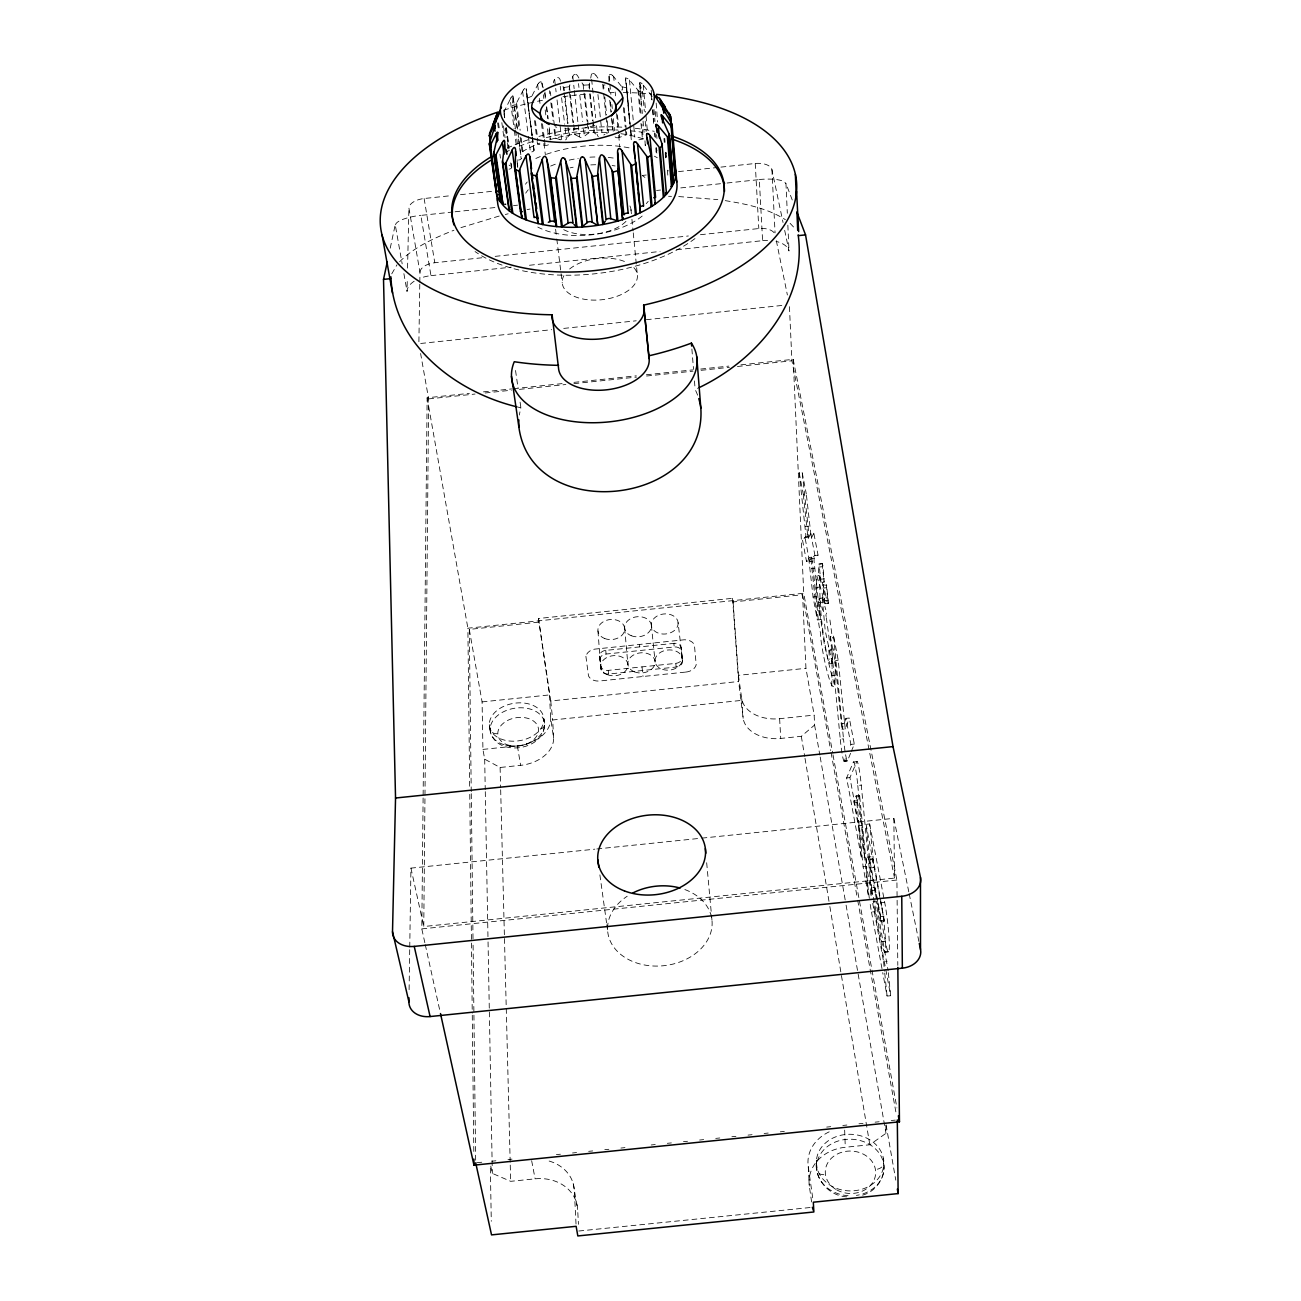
<?xml version="1.0" encoding="UTF-8"?>
<svg xmlns="http://www.w3.org/2000/svg" width="1301" height="1301" viewBox="0 0 1301 1301"><rect width="100%" height="100%" fill="white"/><g stroke="black" fill="none" stroke-linecap="round" stroke-linejoin="round"><path stroke-width="0.75" stroke-dasharray="5 3.75" d="M701.889 838.137L893.836 818.345L894.535 878.094L423.768 926.523L428.631 398.903L420.613 353.514M424.842 942.672L421.8 928.881L423.118 797.123M423.134 795.09L427.135 397.781L469.368 393.341M857.213 800.993L861.701 825.468L864.775 857.18L861.392 857.522L846.626 777.949L853.358 762.061L857.148 761.54M409.099 989.703L409.717 949.177M409.75 947.144L410.937 868.125L594.801 849.179M419.784 284.236L418.873 343.659L551.673 329.69M419.816 282.252L419.963 272.348L408.904 208.014A15.238 7.871 -8.5 0 1 424.126 198.516L450.374 195.735M515.456 129.01L512.366 105.657L513.066 96.176L517.635 130.49M414.173 281.227A24.036 13.075 -8.8 0 0 407.018 291.245L407.327 278.138M407.555 268.12L408.904 208.014M853.879 801.107L857.229 800.765L859.522 795.399L856.107 795.757L853.863 801.383L858.302 825.81L861.392 857.522M608.901 81.41L609.063 76.157A7.302 3.919 18.7 0 1 609.226 75.214M585.905 656.306L588.507 675.967A10.896 8.001 -4.3 0 0 598.671 681.09L684.033 672.243M590.719 78.076L591.207 75.328A7.464 4.342 7.9 0 1 591.548 74.303A4.277 2.504 8.3 0 1 591.955 73.848L592.784 73.474M629.895 123.725L625.602 77.767L628.627 79.085L638.157 90.371M626.497 87.817L621.992 86.777M822.167 563.463L824.118 582.132L823.013 566.195L822.313 563.496L820.915 564.065C817.012 563.642 817.971 584.783 824.118 582.132L822.606 582.279M813.841 533.28L811.369 538.029L808.246 538.305L810.767 533.589L813.841 533.28L818.053 555.169L814.166 558.162L814.052 561.024L820.378 619.666L817.337 619.975L813.076 596.996L808.637 557.56M390.219 248.182L395.228 224.764L402.172 263.875M805.693 536.858L808.702 536.516L808.767 532.597L802.18 472.523L799.204 472.832L805.856 535.199L805.693 536.858L802.327 539.004L806.474 561.349L809.417 561.04L811.531 557.202L808.539 557.511L806.474 561.349M828.347 603.241L826.672 585.32L823.029 584.832L824.623 602.835L824.997 603.713L828.347 603.241L824.997 603.713M574.717 74.401L573.936 74.791A4.163 2.504 -8.9 0 0 573.334 75.425A7.253 4.358 -9.2 0 0 572.782 76.548L572.261 78.288M589.499 83.004L589.028 87.915M884.485 921.384L873.264 859.506L869.653 823.972L866.108 824.33L869.718 859.863L880.419 916.506C879.378 919.791 883.037 924.735 884.127 920.311L866.108 824.33M845.943 718.363L841.975 729.308L845.325 728.918L849.309 718.022L845.943 718.363L850.887 744.4L849.439 748.091M391.764 273.828L396.984 264.802M850.561 753.295L847.585 760.678L844.316 761.004L846.512 755.474M560.455 81.199C559.658 74.677 553.608 77.962 553.38 82.841M832.445 662.908L831.892 648.971M851.309 751.441L854.302 744.058L849.309 718.022M569.887 84.695L569.139 89.753M864.775 857.18L849.911 777.608L856.774 761.703A20.426 1.659 83.7 0 1 861.262 785.137L871.735 894.389L868.287 894.746L863.1 866.791L856.188 795.919M818.053 555.169L814.946 555.494L811.173 558.454L810.995 559.853L817.337 619.975M538.37 83.443A7.302 3.692 -36.1 0 0 537.638 84.776L532.011 95.9M845.227 728.934L838.202 660.111L833.583 636.091L830.314 636.384L834.917 660.453L841.942 729.276M822.232 598.005L825.241 630.806L832.152 662.99M523.344 89.98A7.351 2.976 -46.8 0 0 522.563 91.428L515.863 104.226L512.366 105.657M825.078 603.697L823.175 584.881M503.763 112.244L510.187 99.348L514.106 128.734M589.125 84.142L589.987 91.867M531.784 96.225L527.36 98.095M567.578 137.142L569.48 134.979L568.813 129.124M869.653 823.972L884.696 902.357A29.939 2.553 83.4 0 1 889.331 944.526A29.939 2.553 83.4 0 1 885.314 941.371L875.638 890.16C873.215 882.663 868.596 892.128 871.589 896.373M880.842 921.791L876.809 901.138M808.669 536.532L802.327 539.004M399.602 261.777C414.547 246.686 434.501 237.985 453.935 230.228M656.972 150.867L656.176 147.371M585.027 135.776L589.028 132.637L588.394 126.782M656.566 151.258L656.631 151.192A2.797 1.431 -5.4 0 0 656.956 152.981M825.826 595.695C811.548 537.394 816.703 622.366 820.557 632.888C819.614 644.158 836.966 724.153 835.161 664.762M732.561 598.314L738.61 681.513L743.131 718.217A34.102 23.694 -3 0 0 780.746 738.431L801.318 736.317L814.589 725.047L814.166 715.111L805.953 668.307L802.587 594.72L733.081 601.94L732.561 598.314L538.484 618.495L549.494 694.913L550.665 718.331L553.592 737.83A34.07 23.662 -9.6 0 1 520.611 765.346L500.104 767.476L484.688 759.182L482.931 749.409L482.086 701.906L469.287 629.391L538.663 622.171M524.758 88.435L523.945 89.232A4.228 1.74 -46.7 0 0 523.409 89.964M811.596 1201.961L809.336 1186.073A41.811 35.306 2.3 0 1 845.292 1147.271L869.816 1144.766L885.997 1133.301L885.867 1125.284M603.778 134.979L604.981 134.247M512.74 95.754L511.537 96.957A4.245 1.203 -55.6 0 0 511 97.803M606.624 133.352L608.445 132.523L607.242 120.765M539.866 82.061L538.972 82.776A4.196 2.147 -35.9 0 0 538.435 83.443M697.596 395.162A96.648 74.19 -6.8 0 0 695.157 389.536L699.32 387.519M626.529 131.726L626.822 134.653L619.666 137.337L619.292 133.613M831.713 686.05L832.12 667.592M819.988 575.709C818.736 611.795 824.2 650.907 834.738 685.725M862.579 1195.147C875.947 1191.521 885.477 1177.844 883.851 1164.053A33.761 28.313 2 0 0 834.413 1137.367A33.761 28.313 2 0 0 832.103 1186.349A33.761 28.313 2 0 0 883.851 1164.053M820.947 582.474L819.061 563.756L822.313 563.496M460.928 227.626L499.714 215.885M826.298 584.474L828.2 603.371M540.224 81.93L540.338 81.898A1.74 0.894 -35.5 0 1 541.053 81.93L541.135 81.963A4.293 2.212 -35.3 0 1 541.395 82.142M638.905 139.857L643.296 138.947L641.946 124.18M505.325 214.486L508.154 213.803M527.084 209.624L530.06 209.022M563.984 87.476L568.797 86.744M843.991 761.166L847.244 760.841M509.033 169.163L509.358 169.114A2.878 1.464 -7.3 0 0 511.13 166.642M639.816 82.321L641.409 83.199A4.342 1.399 40.5 0 1 642.092 83.866M520.172 137.093L522.108 151.794L523.669 151.697M460.456 194.678L492.77 191.247M642.174 175.456L646.207 175.017M678.52 171.602L718.9 167.341M720.917 167.113L755.247 163.487A15.254 7.887 -4.1 0 1 771.932 169.634L783.039 222.504M453.073 211.982L420.841 215.397L430.973 275.649A24.036 13.075 -8.8 0 0 420.093 278.251M455.09 211.77L495.388 207.509M513.521 205.591L517.554 205.168M656.566 190.466L660.599 190.044M680.748 187.913L725.064 183.23M727.08 183.018L759.312 179.603L762.597 240.669L676.178 249.792M419.963 272.348A14.896 8.017 -8.6 0 1 434.794 262.737L485.094 257.435M495.161 256.362L688.359 235.985M700.442 234.7L758.808 228.553A14.929 8.034 -4 0 1 774.144 232.765M430.973 275.649L511.374 267.16M529.458 265.258L660.095 251.483M563.74 328.405L636.222 320.794M646.288 319.721L783.316 305.312M483.452 391.861L511.602 388.918M513.619 388.706L563.902 383.421M573.952 382.364L636.303 375.826M646.353 374.769L692.62 369.907M700.67 369.061L728.82 366.118M740.887 364.849L793.187 359.352L896.909 880.029L897.804 965.358M428.631 398.903L475.044 394.04M485.143 392.983L511.374 390.219M519.457 389.373L565.87 384.511M573.936 383.649L636.514 377.095M646.597 376.022L693.026 371.159M701.093 370.313L729.357 367.337M737.423 366.492L791.919 360.784L894.535 878.094M684.586 672.178L685.432 672.097M685.985 672.032L687.367 671.853A11.042 8.115 -6.6 0 0 696.198 664.795L694.425 645.036A10.961 8.115 -6.7 0 0 684.391 639.767L594.573 649.15A10.961 8.115 -4.3 0 0 585.97 656.306M799.204 472.832L803.286 494.282L806.295 493.957L811.287 538.029M805.254 526.694L808.246 526.385M803.286 494.282L807.579 534.288L810.588 533.979M811.173 558.454L814.198 558.129M809.303 561.609L812.312 561.3L816.085 596.687L820.378 619.666M818.849 567.09L822.004 566.748M811.596 568.57L814.621 568.261M821.159 579.173L824.346 578.847M816.036 587.499L819.11 587.174M822.866 588.101L826.07 587.759M469.677 786.243L467.888 628.204L803.742 593.256L832.64 752.824M813.076 596.996L816.085 596.687M822.427 597.94L818.996 598.655L819.467 610.511L824.281 644.125L828.997 663.315M825.224 600.46L828.444 600.119M818.866 602.591L821.956 602.265M599.875 659.786A6.847 5.058 -4.5 0 1 606.055 654.045L674.243 646.971A6.847 5.058 -6.4 0 1 681.529 651.297L682.472 661.347A6.814 5.025 -6.4 0 1 676.178 667.039L608.543 674.048A6.814 5.025 -4.6 0 1 601.143 669.787L599.598 656.111A6.83 5.058 -4.5 0 1 605.762 650.386L675.073 643.263M599.598 656.111L600.867 666.112A6.798 5.025 -4.5 0 0 608.25 670.389L675.772 663.38A6.798 5.025 -6.4 0 0 682.049 657.688L681.106 647.654A6.83 5.058 -6.4 0 0 673.82 643.312L674.243 646.971M832.364 663.006C827.68 666.665 828.639 656.68 832.689 658.908M838.202 660.111L834.852 661.071M482.086 701.906L549.494 694.913M733.081 601.94L738.415 675.317L805.953 668.307M538.484 618.495L550.762 700.979L738.61 681.513M832.542 675.447L835.762 675.121M553.592 737.83L552.681 719.973L740.627 700.491M482.931 749.409L517.391 745.847A34.346 23.629 -9.5 0 0 550.665 718.331M738.415 675.317L741.716 698.523A34.379 23.662 -3.1 0 0 779.624 718.689L814.166 715.111M841.031 723.795L844.3 723.47M830.347 636.433L840.267 739.179L843.503 738.854A19.336 1.496 83.8 0 0 847.585 760.678M850.887 744.4L854.302 744.058M844.17 761.215L847.423 760.89M846.626 777.949L849.911 777.608M853.358 762.061A20.426 1.643 83.7 0 1 857.798 785.495L861.262 785.137M856.334 796.911L859.733 796.554L859.619 795.643M854.009 802.782L857.375 802.441M596.834 848.968L699.873 838.348M858.302 825.81L861.701 825.468M867.149 857.164L870.922 856.757M869.718 859.863L873.264 859.506M863.1 866.791L866.515 866.433L871.735 894.389M869.344 898.34A33.371 2.7 83.5 0 1 866.466 861.051A33.371 2.7 83.5 0 1 870.548 867.897L874.077 867.539A33.371 2.748 83.5 0 0 869.979 859.945A33.371 2.748 83.5 0 0 872.386 894.73M421.8 928.881L896.909 880.029M871.328 887.786L872.109 890.518L875.638 890.16M873.215 901.365L875.849 901.105L888.144 970.806M884.696 902.357L881.021 902.748A29.939 2.504 83.4 0 1 885.656 944.916A29.939 2.504 83.4 0 1 881.704 941.729L872.109 890.518M870.223 904.455A33.371 2.7 83.5 0 0 871.507 912.066L874.971 911.708L890.681 995.72L887.071 996.094L882.728 972.644M880.419 916.506L884.062 916.132M880.501 920.685L884.127 920.311M881.704 941.729L885.314 941.371M884.615 952.088L888.258 951.714M884.891 952.186L888.534 951.812M872.711 903.398L883.574 961.602L887.168 961.228M481.744 1162.232L475.694 1162.85L473.076 943.778M491.843 1161.208L495.876 1160.801M507.975 1159.565L512.009 1159.142M556.389 1154.621L560.422 1154.215M572.521 1152.979L576.554 1152.572M588.67 1151.336L592.703 1150.93M604.802 1149.694L608.835 1149.287M620.935 1148.051L624.968 1147.645M651.199 1144.978L655.232 1144.555M667.332 1143.319L671.365 1142.912M683.48 1141.676L687.513 1141.27M699.613 1140.034L703.646 1139.627M715.745 1138.391L719.778 1137.985M731.894 1136.749L735.927 1136.342M748.026 1135.106L752.059 1134.7M764.159 1133.464L768.192 1133.057M780.307 1131.821L784.34 1131.415M826.704 1127.089L830.737 1126.682M842.837 1125.446L846.87 1125.04M858.969 1123.804L863.002 1123.397M875.118 1122.161L879.151 1121.755M891.25 1120.519L895.283 1120.112M490.786 1166.135L492.331 1173.388L510.675 1181.324L535.118 1178.836A41.762 35.208 -15.4 0 1 577.677 1209.621L578.425 1224.306M578.766 1231.022L810.328 1207.507M610.315 74.482L609.632 74.71A4.196 2.244 19.1 0 0 609.307 75.1M816.882 576.034L821.89 592.215M517.131 160.104L518.27 160.056M588.702 84.89L583.873 85.15L584.198 88.159M665.104 153.095L666.649 153.128M668.568 196.288L671.495 196.353M678.715 196.565L717.81 199.606M874.857 887.428L875.101 896.015M593.175 73.474L593.305 73.474A1.675 0.976 9 0 1 594.248 73.783L594.362 73.848A4.179 2.423 9.1 0 1 594.996 74.303A7.79 4.44 10.1 0 1 595.891 75.344M605.046 85.037L603.518 84.923L604.201 90.989M559.918 139.516L555.137 138.166L553.722 126.441M846.853 1196.855C828.607 1195.977 813.889 1178.69 816.426 1160.508L816.735 1168.152M725.226 200.63C745.977 204.013 767.427 208.209 785.414 219.706M548.404 144.769A2.83 1.431 -6.8 0 1 545.119 145.322L537.492 144.118L537.118 141.191M516.448 406.709L520.904 407.815A96.648 74.19 -6.5 0 0 519.392 415.035M579.043 136.719L574.196 134.214L573.53 128.36M638.758 90.989L642.613 92.485L639.588 82.841L641.491 103.999M559.95 139.532L560.845 139.857M596.069 134.182L593.793 132.409L592.849 123.611M509.927 165.747L509.065 165.081M822.476 597.972L825.793 609.714M819.37 598.297L822.704 610.332M790.097 223.317L794.862 228.423M581.986 82.825L583.157 84.451M638.889 91.103L641.133 115.252M652.143 96.42L643.279 85.183A7.969 2.423 40.9 0 0 642.043 83.866M612.56 75.507A7.871 4.082 20.6 0 1 613.6 76.613L621.293 86.11L621.667 90.013M597.907 78.093L595.939 75.328M631.261 135.906L630.465 129.628M578.896 78.044L577.677 75.913A7.806 4.667 -6.8 0 0 576.863 74.97A4.245 2.569 -8.1 0 0 576.278 74.564L576.18 74.515A1.724 1.041 -8.2 0 0 575.253 74.287M563.089 86.321L563.837 90.712M811.613 557.218L812.312 561.3M808.23 538.256L807.579 534.288M792.26 199.996L785.967 183.474L787.316 213.25M543.168 87.817L541.932 83.166A7.871 4.066 -34 0 0 541.558 82.288M425.264 944.64L440.047 1011.576M410.937 868.125L423.768 926.523M784.682 230.342L789.008 250.979A24.085 13.108 -3.9 0 0 775.998 241.384M776.339 240.701L787.381 294.985M893.836 818.345L908.781 891.819M909.188 893.803L918.88 941.452M822.086 593.142L823.029 598.053M826.477 613.064L826.655 614.039M802.18 472.523L806.295 493.957M826.021 596.687L826.314 598.232M531.654 1160.736L535.118 1178.836M810.767 533.589L814.946 555.494M870.548 867.897L876.435 899.186M805.238 538.712L809.417 561.04M823.224 599.094L823.419 600.151M871.507 912.066L882.371 970.692M826.802 600.883L826.997 601.973M832.998 754.824L896.909 1107.867M802.587 594.72L830.688 750.482M831.046 752.466L857.326 898.243M857.684 900.243L896.226 1113.916M403.895 273.649L407.018 291.245M886.079 1124.845L895.787 1180.137M427.135 397.781L467.888 628.204M814.589 725.047L819.841 755.068M820.199 757.068L845.748 903.154M846.089 905.154L885.997 1133.301M489.322 724.69L490.184 729.568A6.863 4.928 -1.7 0 0 497.811 733.748M573.204 1183.568L577.677 1209.621M801.318 736.317L804.668 756.336M805.01 758.337L829.518 904.504M829.859 906.504L869.816 1144.766M517.391 745.847L520.611 765.346M424.126 198.516L434.794 262.737M825.859 614.641L826.151 616.511M826.346 617.764L829.501 640.986M489.843 728.105C492.705 760.337 551.575 750.417 543.851 719.03A27.467 18.897 -9.5 0 0 502.186 707.11A27.467 18.897 -9.5 0 0 503.731 739.927A27.467 18.897 -9.5 0 0 543.851 719.03L544.599 723.941A6.879 4.96 -2.7 0 1 538.565 729.519M829.924 619.959L832.396 638.075M515.538 370.492L518.026 387.844M520.091 402.139L520.904 407.815M829.176 1131.837A42.201 35.387 2 0 0 808.246 1166.525L812.995 1199.945M503.991 110.292L504.821 116.179M498.494 122.879L499.551 130.263M497.616 122.912L498.673 130.637M499.909 154.201L500.462 158.153M599.891 874.89L606.559 922.864M606.819 924.816L607.632 930.622M503.471 125.921L505.081 137.711M506.674 149.485L507.488 155.372M501.844 122.652L503.975 138.248M517.131 161.194L517.896 166.951M506.463 127.872L509.016 146.753M511.293 163.503L511.797 167.227M504.203 113.87L504.739 117.773M506.056 127.514L508.967 148.964M503.991 113.529L504.528 117.383M506.073 128.88L508.658 147.859M510.691 162.885L511.195 166.609M505.292 128.23L506.496 137.19M507.309 143.143L508.106 149.062M505.813 149.501L506.593 155.339M639.474 644.434L639.783 646.841M514.367 130.685L516.188 144.395M517.229 163.536L517.749 167.52M516.595 103.072L520.156 130.295M521.181 138.085L522.953 151.697M515.863 104.226L519.001 128.197M517.896 132.377L521.327 158.462M513.033 97.071L517.066 127.726M518.562 139.061L521.034 157.763A2.862 1.447 -7.2 0 1 518.27 160.088M515.635 130.311L517.782 146.525M505.715 148.899L506.496 154.933M528.564 107.186L526.238 89.411A7.936 3.334 -45 0 0 526.092 88.533M532.044 134.93L530.076 119.757L532.06 135.093M532.288 136.833L534.012 150.119M528.613 107.349L526.238 89.411L529.621 117.708M522.612 91.395L528.141 134.41M528.385 136.361L530.401 152.006M534.532 120.554L536.386 135.32M528.694 108.617L532.158 135.402M532.385 137.256L534.044 150.249M531.914 135.694L526.547 93.623M532.174 137.695L533.443 147.696M535.41 120.814L537.85 140.248M537.671 84.76L538.403 90.615M539.362 98.437L540.094 104.291M542.501 123.823L544.192 137.483M544.42 139.435L545.152 145.289M555.608 229.285L556.552 237.026M556.795 238.961L562.211 282.805M541.492 123.546L543.72 141.63M543.932 143.273L545.395 155.112M544.924 91.981L545.656 97.998M546.745 106.975L548.193 118.863M549.266 127.709L550.339 139.874L548.697 126.278M544.68 93.265L545.379 99.087M546.339 106.861L547.754 118.505M541.932 83.166L542.403 87.021M543.33 94.697L543.802 98.518M545.2 109.951L546.127 117.513M547.493 128.799L548.404 136.263M550.339 91.688L550.795 95.575M551.738 103.332L555.917 138.28M549.445 90.712L549.803 93.721M550.876 102.714L553.023 120.554M554.665 79.735L556.096 91.834M557.039 99.901L561.804 140.248M828.33 646.044L828.461 647.052M678.097 622.61A13.433 10.05 -6.2 0 1 658.875 633.311A13.433 10.05 -6.2 0 1 657.233 615.975A13.433 10.05 -6.2 0 1 678.097 622.61L682.277 658.68A13.677 10.083 -6.2 0 1 662.697 669.43A13.677 10.083 -6.2 0 1 661.054 652.029A13.677 10.083 -6.2 0 1 682.277 658.68M560.243 86.289L560.682 90.127M561.577 97.77L564.65 124.213M565.089 127.953L566.374 139.126A2.83 1.415 -6.6 0 1 565.512 139.89M681.106 647.654L681.22 648.565M681.317 649.475L681.431 650.386M682.049 657.688L682.472 661.347M564.016 87.525L564.358 90.533M565.057 96.534L568.13 123.253M564.049 92.664L568.976 135.369M675.772 663.38L676.178 667.039M569.383 85.866L573.562 122.749M573.774 124.701L574.879 134.41M569.48 92.761L572.863 122.473M572.798 76.548L574.148 88.647M574.375 90.663L577.986 122.944M578.213 124.961L579.563 137.077A2.83 1.415 -6.4 0 0 584.279 136.459M578.522 83.622L578.945 87.443M579.791 95.087L582.702 121.546M583.531 129.027L584.344 136.459M833.665 648.841L833.86 650.663M830.445 649.166L830.64 651.004M584.848 94.16L588.068 123.839M583.108 84.402L587.125 121.318M587.336 123.253L588.394 132.978M591.63 79.377L595.695 117.741M596.557 125.823L597.614 135.922A2.765 1.382 -6.1 0 0 598.444 136.426M590.199 93.818L594.362 132.686M589.678 93.916L592.54 120.668M597.94 94.534L600.314 117.269M600.704 121.026L601.875 132.23M642.011 666.876L643.019 676.504M828.802 650.24L829.501 659.233M604.802 96.99L606.64 114.862M602.705 84.158L603.501 91.932M603.697 93.883L605.892 115.285M606.103 117.236L607.697 132.8M651.378 625.391L655.07 661.493M888.339 972.725L890.681 995.72M883.574 961.602L884.55 971.18M884.745 973.099L887.071 996.094M608.933 88.419L609.323 92.306M610.315 102.047L611.291 111.772M612.072 119.562L613.243 131.238M608.543 88.273L608.852 91.281M609.746 100.291L610.95 112.195M611.551 118.131L612.738 129.905M550.762 700.979L552.681 719.973M616.511 113.594L618.479 133.385M618.674 135.353L619.845 147.224M609.063 76.157L609.665 82.223M609.876 84.256L610.885 94.371M611.893 104.487L612.299 108.52M613.308 118.635L614.527 130.767M630.985 209.542L631.392 213.706M631.928 219.251L633.067 230.911M633.262 232.863L637.344 274.885M613.665 76.613L614.039 80.467M615.178 92.013L615.568 95.835M617.438 114.846L618.56 126.132M859.733 796.554L866.515 866.433M857.798 785.495L868.287 894.746M833.583 636.091L843.503 738.854M626.253 83.101L628.529 106.78M622.22 87.004L622.512 90.029M624.252 108.032L626.253 128.783M623.358 107.544L625.244 127.043M625.423 128.994L625.992 134.849M626.643 87.134L630.53 128.1M630.709 130.051L631.392 136.849M625.521 79.003L629.798 124.115M629.993 126.083L631.294 139.809M706.671 862.742L711.94 919.905M629.473 80.028L633.424 122.131M633.766 125.904L634.823 137.174M834.608 658.29L834.705 659.412M639.799 83.736L642.352 113.463M643.036 121.026L644.06 132.279M644.971 140.768L645.247 145.354M637.978 90.176L640.287 115.594M641.003 123.4L642.434 139.044M643.279 85.183L645.686 112.179M646.028 116L647.394 131.19M642.58 91.834L644.337 111.398M645.215 121.172L646.125 131.45M624.659 628.172L627.879 664.323M831.534 660.306L831.632 661.396M651.15 94.615L651.655 100.323M652.484 109.821L653.671 123.319M654.501 132.93L654.842 136.735M655.834 148.151L656.159 151.957M656.159 103.088L657.607 121.969M655.281 111.447L655.948 119.139M653.964 109.43L655.005 121.465M651.199 90.159L652.061 100.014M652.907 109.886L653.948 121.725M655.2 133.466L655.314 137.499M664.73 138.296L665.055 142.281M665.884 152.233L666.388 158.218M667.397 170.155L667.901 176.123M665.608 152.363L666.079 158.12M663.965 138.524L664.291 142.411M665.266 154.006L665.592 157.86M834.949 662.144L835.079 663.721M831.729 662.469L831.811 663.543M656.631 134.637L656.94 138.426M691.888 349.01L693.531 369.419M694.458 380.949L695.157 389.536M608.25 670.389L608.543 674.048M605.762 650.386L606.055 654.045M831.892 664.583L832.055 666.6M600.867 666.112L601.143 669.787M597.956 630.952L600.688 667.137M741.716 698.523L743.131 718.217M779.624 718.689L780.746 738.431M808.246 1166.525L809.336 1186.073M755.247 163.487L758.808 228.553M771.932 169.634L775.054 232.895M816.621 1165.68L816.865 1170.607A8.44 4.928 -7.4 0 0 825.436 1174.657M576.018 1224.03L574.326 1190.317A42.169 35.29 -15.1 0 0 547.266 1160.541M789.447 306.678L791.919 360.784M787.853 225.171L789.008 250.979M793.187 359.352L803.742 593.256M844.658 1130.097L845.292 1147.271M500.104 767.476L500.625 787.755M500.674 789.788L510.203 1163.061M510.252 1165.094L510.675 1181.324M883.542 1158.866L883.623 1163.81A8.408 4.911 -8.2 0 1 875.394 1169.566M484.688 759.182L485.24 789.642M485.289 791.675L488.021 939.891M488.054 941.924L492.331 1173.388M490.347 1168.038L491.29 1221.249M469.287 629.391L471.238 791.659M471.271 793.691L473.044 941.761M469.775 794.358L472.247 1013.186M472.279 1015.219L473.857 1155.028M848.089 1195.7A33.68 28.28 2 0 1 820.931 1153.418A33.68 28.28 2 0 1 877.72 1151.304A33.68 28.28 2 0 1 856.4 1195.391M633.847 267.616A37.778 20.735 -6.3 0 1 601.712 299.75A37.778 20.735 -6.3 0 1 564.309 274.934M569.643 268.982A37.778 20.735 -6.3 0 1 624.756 261.599M684.863 889.559A52.43 39.941 -6.6 0 1 702.052 947.551A52.43 39.941 -6.6 0 1 623.667 956.625A52.43 39.941 -6.6 0 1 627.196 896.243M625.976 221.365A38.623 20.377 -6.3 0 1 563.707 229.659M629.912 205.932A38.623 20.377 -6.3 0 1 631.034 211.38M395.585 224.731A25.126 6.554 -7.3 0 1 420.841 215.299M759.296 179.522A25.158 6.57 -5.1 0 1 785.625 183.506M762.597 240.669A24.085 13.108 -3.9 0 1 769.216 240.474M503.715 110.195A209.217 109.349 -6.4 0 1 543.265 100.112M563.008 96.729A209.217 109.349 -6.4 0 1 588.215 93.867M610.039 92.68A209.217 109.349 -6.4 0 1 614.039 92.599M623.26 92.566A209.217 109.349 -6.4 0 1 650.955 93.851M694.978 238.587A136.751 71.522 -6.4 0 1 475.06 251.548M505.731 152.136A136.751 71.522 -6.4 0 1 509.358 150.428M519.213 146.249A136.751 71.522 -6.4 0 1 532.564 141.533M546.257 137.63A136.751 71.522 -6.4 0 1 617.926 130.035M630.286 130.816A136.751 71.522 -6.4 0 1 642.531 132.263M507.114 148.216A136.881 71.457 -6.4 0 1 528.775 139.581M538.972 136.426A136.881 71.457 -6.4 0 1 622.951 127.222M635.295 128.295A136.881 71.457 -6.4 0 1 654.224 131.336M522.108 151.794A90.566 46.722 -6.4 0 1 539.882 143.159M549.835 139.711A90.566 46.722 -6.4 0 1 608.445 132.523M620.902 133.71A90.566 46.722 -6.4 0 1 643.296 138.947M510.122 99.396A7.399 2.065 -55.7 0 1 510.935 97.819M513.114 96.128A7.985 2.374 -54.2 0 1 513.082 97.022M533.882 150.022A2.846 1.431 -7 0 1 531.8 151.908M619.618 137.304A2.83 1.431 -5.9 0 1 615.08 136.849M645.605 145.745A2.862 1.447 -5.5 0 1 645.263 144.704M639.864 83.768A7.416 2.439 39.8 0 1 639.604 82.857M594.899 125.303A37.957 18.702 -6.4 0 1 585.076 127.791M578.831 128.636A37.957 18.702 -6.4 0 1 564.195 128.571M556.779 127.254A37.957 18.702 -6.4 0 1 555.12 126.799M612.592 75.507A4.277 2.277 19.8 0 0 611.909 74.986L611.893 74.986A1.74 0.927 19.7 0 0 610.82 74.482M535.833 158.478A90.176 46.901 -6.4 0 1 540.305 156.575M546.453 154.266A90.176 46.901 -6.4 0 1 631.554 148.347M654.37 156.185A90.176 46.901 -6.4 0 1 657.298 157.763M668.454 170.87A2.846 1.464 -5.3 0 1 668.015 170.74M642.19 216.031A66.693 34.851 -6.4 0 1 537.801 227.057M525.702 193.166A66.693 34.851 -6.4 0 1 528.255 189.751M570.147 167.862A66.693 34.851 -6.4 0 1 573.156 167.211M590.768 164.918A66.693 34.851 -6.4 0 1 596.785 164.707M612.12 165.552A66.693 34.851 -6.4 0 1 615.129 165.959M642.45 175.651A66.693 34.851 -6.4 0 1 644.889 177.424M648.223 201.297A66.871 34.769 -6.4 0 1 646.255 203.623M525.458 184.238A66.871 34.769 -6.4 0 1 527.247 181.994M550.665 166.073A66.871 34.769 -6.4 0 1 557.332 163.503M569.253 160.121A66.871 34.769 -6.4 0 1 578.229 158.413M589.922 157.177A66.871 34.769 -6.4 0 1 595.956 156.966M608.25 157.454A66.871 34.769 -6.4 0 1 614.348 158.202M874.971 911.708A33.371 2.748 83.5 0 1 873.247 901.121M844.316 761.004A19.336 1.48 83.8 0 1 840.267 739.179M505.731 745.164A27.419 18.897 -9.5 0 0 544.469 723.014A27.419 18.897 -9.5 0 0 501.844 712.639A27.419 18.897 -9.5 0 0 505.731 745.164M509.423 745.408A20.523 14.181 -9.5 0 0 538.468 728.836A20.523 14.181 -9.5 0 0 506.593 720.998A20.523 14.181 -9.5 0 0 509.423 745.408M836.673 1189.862A25.191 21.206 2.1 0 0 875.638 1173.73A25.191 21.206 2.1 0 0 839.129 1153.206A25.191 21.206 2.1 0 0 836.673 1189.862M631.18 635.685A13.433 10.05 -5.5 0 0 651.411 626.301A13.433 10.05 -5.5 0 0 631.44 618.251A13.433 10.05 -5.5 0 0 631.18 635.685M604.558 638.466A13.433 10.05 -4.7 0 0 624.708 629.082A13.433 10.05 -4.7 0 0 604.64 621.032A13.433 10.05 -4.7 0 0 604.558 638.466M634.498 671.853A13.677 10.083 -5.5 0 0 655.119 662.404A13.677 10.083 -5.5 0 0 634.807 654.338A13.677 10.083 -5.5 0 0 634.498 671.853M607.404 674.666A13.677 10.083 -4.7 0 0 627.928 665.234A13.677 10.083 -4.7 0 0 607.518 657.184A13.677 10.083 -4.7 0 0 607.404 674.666"/><path stroke-width="1.5" d="M797.155 212.844L805.547 234.879L893.023 746.595L920.474 877.443L920.506 949.388A21.597 16.588 1.7 0 1 902.357 968.155L430.094 1016.553A21.58 16.523 -15 0 1 408.921 1001.851L408.986 997.802M509.943 209.477L509.13 210.762L502.446 162.365L504.593 144.639A7.871 4.082 -84.1 0 0 504.755 142.687A4.537 2.342 -84.1 0 0 504.772 141.711L504.512 140.719M408.921 1001.851L392.512 931.744L395.537 798.017L383.519 279.39L387.291 261.826M617.942 169.146L622.61 219.625L617.942 169.146L617.633 152.689A8.408 7.513 86.2 0 1 617.666 150.672A4.586 4.066 86.4 0 1 617.959 149.713L618.024 149.582A1.854 1.643 86.4 0 1 618.625 148.672M662.616 107.853A7.546 1.529 61.9 0 0 663.445 109.317L672.032 124.441L671.755 126.896M635.88 162.218L640.434 212.665L633.815 145.923A8.375 6.668 80.7 0 1 633.603 143.939A4.57 3.594 80.8 0 1 633.75 142.947L633.798 142.817A1.854 1.464 80.8 0 1 634.221 141.858L634.351 141.858M604.298 156.462L610.803 218.682L617.942 221.024L612.95 172.106C600.363 147.907 599.728 149.257 597.549 175.586L602.802 224.504L605.323 221.17M498.364 111.935A209.217 109.349 -6.4 0 0 382.12 235.253A209.217 109.349 -6.4 0 0 552.096 314.777L558.519 368.069A45.551 26.264 -6.4 0 0 606.217 389.861A45.551 26.264 -6.4 0 0 649.101 358.556L643.653 305.133A209.217 109.349 -6.4 0 0 796.651 190.401A209.217 109.349 -6.4 0 0 656.533 94.371M516.448 406.709C455.236 391.845 393.244 344.131 390.918 276.804M552.096 314.777L552.014 317.477A46.364 25.955 -6.4 0 0 600.477 338.878A46.364 25.955 -6.4 0 0 644.223 307.768M582.132 156.884L582.002 156.901A1.854 1.821 86.4 0 0 581.108 157.567L581.027 157.697A4.586 4.488 86.5 0 0 580.539 158.576A8.424 8.261 85.3 0 0 580.035 160.527L576.506 178.026L582.067 226.992L587.027 222.731A2.992 1.577 -6.4 0 1 592.118 222.064M489.924 142.069L489.55 133.45L497.193 113.691M501.682 200.696L500.43 201.85L493.632 153.616L497.437 136.377A7.627 2.911 -80.2 0 0 497.763 134.475A4.391 1.659 -80.2 0 0 497.909 133.515L497.876 132.637M497.616 190.938L496.104 191.881L489.29 143.809L495.193 125.4M623.342 217.999L622.968 219.121M544.599 156.364A1.854 1.675 79.4 0 0 543.704 156.901L543.655 156.949A4.586 4.147 79.6 0 0 543.005 157.746A8.424 7.578 80.8 0 0 542.224 159.519L536.126 175.765L542.338 224.471L543.265 224.244L536.858 174.464M516.155 155.567L515.619 151.583L515.18 167.992L521.864 218.113L522.351 216.259M568.065 223.235L561.544 226.976L555.608 178.172L560.747 161.048L568.13 223.187A2.911 1.545 -6.6 0 1 573.025 223.252L565.724 161.113A8.034 7.692 74.6 0 0 565.024 159.259M497.063 114.049L496.543 115.496M496.299 115.789L492.803 125.433L494.949 121.725M576.473 178.123L571.334 178.367L565.724 161.113M531.345 173.277L537.996 223.496L531.345 173.277C529.962 147.615 528.661 148.265 519.034 171.033L525.49 219.609L526.515 219.495M500.348 110.927L494.884 123.741A7.546 1.203 -73.3 0 0 494.364 124.815L489.127 135.889M661.103 114.846L661.168 116.228A4.488 1.496 66.1 0 0 661.493 117.155A8.229 2.862 66.2 0 0 662.274 118.993L669.495 134.995L673.495 183.555L668.958 133.531M514.48 147.468A1.838 1.268 -89.7 0 0 513.732 147.777L513.684 147.81A4.537 3.122 -89.6 0 0 513.082 148.444A8.359 5.659 -88.7 0 0 512.22 149.989L505.227 164.268L511.878 212.697L512.757 212.714L505.959 163.178M500.316 109.918L499.568 111.577M495.73 120.017L496.494 118.31M496.884 117.448L497.649 115.756M498.039 114.911L498.803 113.236M669.495 134.995L668.177 137.548L672.21 186.157L670.909 186.563M495.99 154.933L502.95 204.241L495.372 155.86L502.349 142.573L503.959 154.299M497.502 201.021L489.924 146.265L496.039 134.036L497.128 141.842M622.74 97.949L615.731 105.69L616.251 110.943M646.971 133.694L646.89 133.759A1.838 1.203 75.9 0 0 646.613 134.67L646.613 134.735A4.537 2.976 75.8 0 0 646.662 135.792A8.343 5.562 75.7 0 0 647.02 137.76L650.988 155.209L647.622 157.421L652.029 206.241L650.89 206.339M503.666 140.638L503.698 140.622A1.773 0.911 -84 0 1 504.268 140.394L504.316 140.541M656.111 124.424L656.712 124.457A4.391 2.179 70.8 0 1 657.314 124.88A7.692 3.789 70.6 0 1 658.42 126.018L667.364 136.784L671.446 186.433M658.94 97.591L670.877 116.716L675.089 175.814L670.275 116.033L663.103 106.877L663.429 110.796M699.32 387.519C756.418 360.149 807.303 301.718 798.18 234.863M647.199 133.515L648.012 133.629A4.44 2.878 75.6 0 1 648.646 134.084M635.831 163.796L631.668 165.65L622.057 150.997A7.806 6.895 85.8 0 0 620.951 149.436M548.339 222.276L549.949 221.544L542.208 159.503M617.699 170.724L612.95 172.106M634.677 141.711L635.62 141.907A4.472 3.496 80.6 0 1 636.319 142.443M520.449 211.689L512.187 149.957M597.549 175.586L592.475 176.432L585.174 159.893A7.806 7.66 86.5 0 0 584.295 158.12A4.472 4.391 86.7 0 0 583.629 157.372L582.669 156.852M619.162 148.574L620.203 148.867A4.488 3.968 86.1 0 1 620.919 149.469M383.519 279.39L390.625 278.642M798.407 235.627L805.547 234.879M395.537 798.017L893.023 746.595M392.512 931.744A22.263 16.539 -14.3 0 0 414.238 946.396L901.756 896.291A22.296 16.62 1.1 0 0 920.474 877.443M440.486 1013.544L473.971 1165.159L899.446 1121.82L897.836 967.391M897.3 1119.901L898.145 1193.586L813.32 1202.205L813.857 1211.979L577.823 1235.95L576.132 1226.306L491.534 1234.893L475.694 1162.85M563.073 157.73L562.943 157.73A1.805 1.724 74.8 0 0 562.048 158.283L561.951 158.38A4.488 4.293 75.1 0 0 561.414 159.194A8.391 7.985 76.4 0 0 560.764 161.048M655.606 197.394L649.801 135.369A7.757 5.009 75.4 0 0 648.662 134.036M505.617 204.29L504.739 204.273M555.608 178.172L550.713 177.814L547.005 160.072A7.806 7.09 79.2 0 0 546.485 158.169A4.488 4.066 79.2 0 0 546.03 157.291L545.249 156.559M643.605 206.013L637.49 143.842A7.79 6.066 80.3 0 0 636.335 142.394M498.397 194.743L497.714 194.63M536.126 175.765L531.719 174.822M563.496 157.746L564.471 158.429A4.602 4.407 74.6 0 1 565.024 159.259M628.432 213.266L628.22 213.218A2.976 1.577 -5.9 0 0 623.943 214.925L617.633 152.689M617.064 220.877L611.99 170.886M674.552 172.317L675.967 172.854L674.796 165.016M591.613 175.098L597.81 225.333L592.475 176.432M519.034 171.033L515.342 169.569M610.803 218.682L610.836 218.698A2.992 1.577 -6.1 0 0 606.071 219.902L599.387 157.649M672.015 182.644L672.975 183.132M596.948 225.04L592.215 222.195L585.174 159.893M496.413 184.254L496.104 191.881M573.952 224.455L577.01 227.22L571.334 178.367M505.227 164.268L502.609 162.479M531.719 107.609L540.273 113.691L540.923 118.928M514.854 147.729L515.375 148.672A4.44 3.074 -89.8 0 1 515.57 149.631A7.725 5.367 -89.8 0 1 515.586 151.583M665.445 192.971L666.519 194.125L662.03 143.891L656.696 128.588A8.278 4.261 71 0 1 656.013 126.701A4.488 2.244 71 0 1 655.883 125.742M555.592 224.862L556.714 226.585L550.713 177.814M671.186 126.327L662.892 116.391L663.38 122.375M637.49 143.842L647.622 157.421M665.315 107.105L662.876 104.405M495.372 155.86L493.632 153.616M497.714 132.279L497.275 132.247A4.488 1.659 -80 0 0 496.787 132.783A8.245 2.976 -79.2 0 0 496.055 134.117M656.355 95.721L658.013 97.933M660.257 100.925L661.965 103.186M649.801 135.369L659.087 147.029L663.315 196.793L664.177 196.597L659.997 147.875L662.388 145.419L662.03 143.891M659.883 99.12L665.022 106.649M654.159 94.615L662.632 107.837M669.121 113.041L669.446 116.992M654.842 202.761L655.33 203.997L650.825 153.632M812.344 1207.312L813.353 1210.418M489.924 146.265L489.29 143.809M643.653 305.133L649.101 358.556M414.238 946.396L430.094 1016.553M919.287 943.436L920.506 949.388M898.357 1115.835L899.446 1121.82M382.104 235.205L392.512 293.164M897.348 1189.098L898.145 1193.586M451.723 210.616L452.211 213.722M511.488 376.314L518.904 427.232C532.06 525.035 707.159 505.813 700.832 408.172L696.767 356.848M489.485 135.206L491.144 146.964M490.363 145.094L496.738 194.369A90.566 46.722 -6.4 0 0 589.971 226.341A90.566 46.722 -6.4 0 0 675.788 175.44M489.68 142.313L496.364 189.507M493.86 152.071L500.787 201.395M502.479 160.787L509.309 210.274M495.697 117.708L496.25 121.643M497.437 136.377L497.99 140.329M597.793 859.75L598.85 867.344M494.364 124.766L494.917 128.653M494.445 127.238L494.998 131.173M504.593 144.639L505.146 148.607M519.798 169.829L526.385 219.511M515.18 167.992L521.847 217.641M525.978 155.632L534.028 217.527A2.895 1.529 -7.1 0 1 537.963 218.357M529.995 156.836L531.54 168.821M532.06 172.805L532.841 178.806M533.605 184.791L534.126 188.791M534.63 192.776L535.41 198.777M535.931 202.761L536.695 208.762M537.476 214.746L537.98 218.747M655.883 125.742L655.883 125.677A1.821 0.911 71.1 0 1 655.915 124.554M550.16 176.318L556.291 226.195M547.005 160.072L554.665 222.113A2.976 1.577 -6.9 0 0 550.014 221.577M556.291 176.773L562.341 226.683M570.619 176.952L576.424 226.911M577.042 176.643L582.734 226.618M580.018 160.511L587.027 222.731M597.972 174.058L603.322 224.065M622.057 150.997L628.172 213.201M631.668 165.65L636.352 214.535L635.457 214.519L630.66 164.528M633.815 145.923L634.921 157.795M635.669 165.634L636.4 173.456M636.774 177.343L637.506 185.1M638.238 192.808L638.954 200.484M705.37 848.675L705.793 853.261M646.613 156.413L651.134 206.339M647.052 137.743L647.589 143.761M658.404 126.067L659.428 138.036M656.696 128.588L657.038 132.539M660.762 100.21L661.087 104.113M662.307 118.944L662.632 122.879M663.445 109.3L663.786 113.268M648.532 355.889A205.769 110.878 -6.4 0 0 691.416 343.122L691.644 346.066M672.032 124.441L676.78 182.059M671.332 123.058L675.365 172.561M669.95 114.325L670.194 117.399M670.698 123.497L670.942 126.539M723.698 181.864L723.909 185.002M796.586 191.41L798.651 231.611M795.366 174.285L796.31 196.906M796.928 211.819L797.692 230.228M473.906 1159.093L473.971 1165.159M901.756 896.291L902.357 968.155M632.953 892.909A52.43 39.941 -6.6 0 1 680.13 888.046M518.904 427.232A96.648 74.19 -6.5 0 1 518.888 419.898M698.783 398.626A96.648 74.19 -6.8 0 1 700.832 408.172M558.584 365.337A205.769 110.878 -6.4 0 1 514.269 361.727A93.2 53.845 -6.4 0 0 609.144 421.866A93.2 53.845 -6.4 0 0 691.416 343.122M454 225.024A136.751 71.522 -6.4 0 1 490.526 160.495M671.446 138.931A136.751 71.522 -6.4 0 1 724.478 191.41M671.186 135.857A136.881 71.457 -6.4 0 1 692.734 236.863A136.881 71.457 -6.4 0 1 496.949 260.2A136.881 71.457 -6.4 0 1 490.087 157.421M675.804 177.944A90.176 46.901 -6.4 0 1 592.817 239.498A90.176 46.901 -6.4 0 1 497.584 198.191M520.514 211.721A2.96 1.545 -7.3 0 1 522.335 211.673M502.381 142.638A8.261 4.114 -83.1 0 1 503.178 141.224A4.423 2.26 -83.9 0 1 503.633 140.671M500.966 108.373A7.448 0.959 -63.1 0 1 501.47 107.251M639.75 208.095A2.976 1.561 -5.6 0 1 643.279 205.948M662.876 116.326A7.66 2.472 65.7 0 0 661.9 115.22A4.391 1.431 65.9 0 0 661.461 114.943M653.736 197.736A2.96 1.545 -5.5 0 1 655.314 197.378M662.046 105.592A6.261 1.138 61.7 0 1 663.071 106.78M549.12 124.457A37.957 18.702 -6.4 0 1 550.242 99.526A37.957 18.702 -6.4 0 1 599.891 92.745A37.957 18.702 -6.4 0 1 611.34 115.952M624.48 890.941A54.089 39.924 -6.6 0 0 705.565 852.269A54.089 39.924 -6.6 0 0 624.887 821.549A54.089 39.924 -6.6 0 0 624.48 890.941M537.427 139.727A77.361 37.973 -6.4 0 0 654.322 98.03A77.361 37.973 -6.4 0 0 540.257 73.441A77.361 37.973 -6.4 0 0 537.427 139.727M555.576 124.782A45.763 22.459 -6.4 0 0 622.805 98.648A45.763 22.459 -6.4 0 0 553.413 85.899A45.763 22.459 -6.4 0 0 555.576 124.782"/></g></svg>
